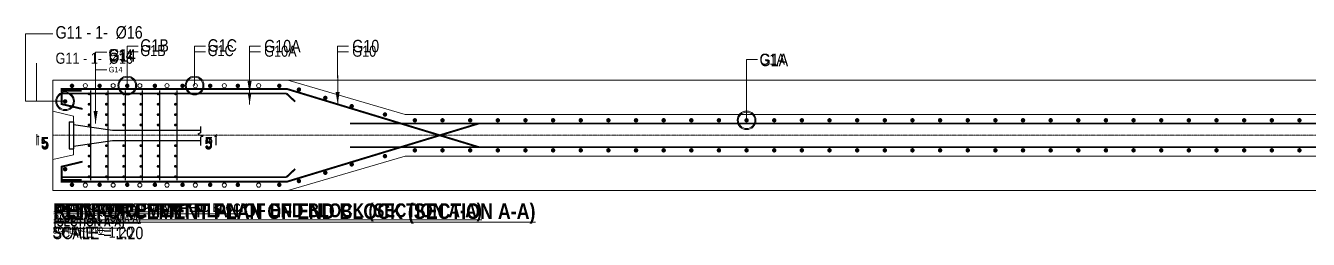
# Model space of a CAD drawing. Header units: millimetres. Extents: x -899 to 143471, y -7850 to 22336.
# Drawn here: x 89284 to 98564, y -5929 to -4382 of the extents above; entities that cross this region are included whole.
import ezdxf

# ---------------------------------------------------------------- set-up
doc = ezdxf.new("R2010")
doc.units = ezdxf.units.MM
doc.linetypes.add('CENTER2', pattern=[28.575, 19.05, -3.175, 3.175, -3.175])
for name, color, linetype, lineweight in [('2_Bar_Dot', 3, 'Continuous', 15), ('Bar_Dot', 3, 'Continuous', 15), ('Center Line', 3, 'CENTER2', 9), ('Concrete inside', 124, 'Continuous', 13), ('Concrete Out', 4, 'Continuous', 20), ('Dim Arrow', 3, 'Continuous', 9), ('Dim Arrow @ 20', 3, 'Continuous', 9), ('Dim Arrow @ 25', 3, 'Continuous', 9), ('Dim Arrow @ 40', 3, 'Continuous', 9), ('Dim Arrow @ 45', 3, 'Continuous', 9), ('Dimension', 3, 'Continuous', 9), ('G_text', 7, 'Continuous', 25), ('G_text @ 20', 7, 'Continuous', 25), ('G_text @ 25', 7, 'Continuous', 25), ('G_text @ 40', 7, 'Continuous', 25), ('G_text @ 45', 7, 'Continuous', 25), ('M_Dim Arrow', 3, 'Continuous', 9), ('M_Dim Arrow @ 40', 3, 'Continuous', 9), ('M_Dim Arrow @ 45', 3, 'Continuous', 9), ('M_Section Mark', 7, 'Continuous', 13), ('M_Section Mark @ 20', 7, 'Continuous', 13), ('M_Section Mark @ 25', 7, 'Continuous', 13), ('M_Section Mark @ 40', 7, 'Continuous', 13), ('M_Section Mark @ 45', 7, 'Continuous', 13), ('M_Text_Normal', 7, 'Continuous', 25), ('M_Text_Normal @ 40', 7, 'Continuous', 25), ('M_Text_Normal @ 45', 7, 'Continuous', 25), ('Re-bar', 1, 'Continuous', 30), ('Re-bar_Mesh', 1, 'Continuous', 30), ('Text_Normal', 7, 'Continuous', 25), ('Text_Normal @ 20', 7, 'Continuous', 25), ('Text_Normal @ 25', 7, 'Continuous', 25), ('Text_Normal @ 40', 7, 'Continuous', 25), ('Text_Normal @ 45', 7, 'Continuous', 25), ('Text_Title', 1, 'Continuous', 20), ('Text_Title @ 20', 1, 'Continuous', 20), ('Text_Title @ 25', 1, 'Continuous', 20), ('Text_Title @ 40', 1, 'Continuous', 20), ('Text_Title @ 45', 1, 'Continuous', 20)]:
    doc.layers.add(name, color=color, linetype=linetype, lineweight=lineweight)
doc.styles.add('SWIS_B_N', font='swisscb.ttf', dxfattribs={"height": 2})
doc.styles.add('SWIS_B_T', font='swisscb.ttf', dxfattribs={"height": 2.5})
doc.styles.add('SWIS_R_N', font='swissc.ttf', dxfattribs={"height": 2})
doc.dimstyles.new('Closed_Arrow', dxfattribs={"dimtxt": 2, "dimasz": 2, "dimexe": 1.25, "dimexo": 0.75, "dimgap": 0.75, "dimtad": 2, "dimdec": 0, "dimzin": 0, "dimdsep": 46, "dimtxsty": 'SWIS_R_N', "dimblk": 'DOT', "dimcen": 0.5, "dimadec": 0, "dimazin": 0, "dimtfac": 1, "dimtdec": 0, "dimtofl": 0, "dimtmove": 0, "dimatfit": 3, "dimfxl": 1.25, "dimfxlon": 1, "dimtolj": 1, "dimtzin": 0, "dimarcsym": 0})
doc.dimstyles.new('Dot_Blanck', dxfattribs={"dimtxt": 2, "dimasz": 3, "dimexe": 1.25, "dimexo": 0.75, "dimgap": 0.75, "dimtad": 2, "dimdec": 0, "dimzin": 0, "dimdsep": 46, "dimtxsty": 'SWIS_R_N', "dimblk": 'DOT', "dimcen": 0.5, "dimadec": 0, "dimazin": 0, "dimtfac": 1, "dimtdec": 0, "dimtofl": 0, "dimtmove": 0, "dimatfit": 3, "dimldrblk": 'DOTBLANK', "dimfxl": 1.25, "dimfxlon": 1, "dimtolj": 1, "dimtzin": 0, "dimarcsym": 0})

# ---------------------------------------------------------------- blocks, each defined once
blk = doc.blocks.new('*U994')
at = {"layer": 'Text_Title @ 20', "insert": (89486.4, -5668.3), "char_height": 50, "attachment_point": 1, "style": 'SWIS_B_T'}
blk.add_mtext_dynamic_manual_height_columns('{\\LREINFORCEMENT PLAN OF END BLOCK (SECTION A-A)}', width=1065.292, gutter_width=275, heights=[0], dxfattribs=at)
at = {"layer": 'Text_Title @ 25', "insert": (89486.4, -5668.3), "char_height": 62.5, "attachment_point": 1, "style": 'SWIS_B_T'}
blk.add_mtext_dynamic_manual_height_columns('{\\LREINFORCEMENT PLAN OF END BLOCK (SECTION A-A)}', width=1526.066, gutter_width=343.8, heights=[0], dxfattribs=at)
at = {"layer": 'Text_Title @ 40', "insert": (89486.4, -5668.3), "char_height": 100, "attachment_point": 1, "style": 'SWIS_B_T'}
blk.add_mtext_dynamic_manual_height_columns('{\\LREINFORCEMENT PLAN OF END BLOCK (SECTION A-A)}', width=4161.608, gutter_width=550, heights=[0], dxfattribs=at)
at = {"layer": 'Text_Title @ 45', "insert": (89486.4, -5668.3), "char_height": 112.5, "attachment_point": 1, "style": 'SWIS_B_T'}
blk.add_mtext_dynamic_manual_height_columns('{\\LREINFORCEMENT PLAN OF END BLOCK (SECTION A-A)}', width=4681.809, gutter_width=618.8, heights=[0], dxfattribs=at)
blk = doc.blocks.new('*U995')
at = {"layer": 'Text_Normal @ 20', "insert": (89478.8, -5837.2), "char_height": 40, "attachment_point": 1, "style": 'SWIS_R_N'}
blk.add_mtext_dynamic_manual_height_columns('SCALE = 1:20', width=393.173, gutter_width=200, heights=[0], dxfattribs=at)
at = {"layer": 'Text_Normal @ 25', "insert": (89478.8, -5837.2), "char_height": 50, "attachment_point": 1, "style": 'SWIS_R_N'}
blk.add_mtext_dynamic_manual_height_columns('SCALE = 1:20', width=491.467, gutter_width=250, heights=[0], dxfattribs=at)
at = {"layer": 'Text_Normal @ 40', "insert": (89478.8, -5837.2), "char_height": 80, "attachment_point": 1, "style": 'SWIS_R_N'}
blk.add_mtext_dynamic_manual_height_columns('SCALE = 1:20', width=786.347, gutter_width=400, heights=[0], dxfattribs=at)
at = {"layer": 'Text_Normal @ 45', "insert": (89478.8, -5837.2), "char_height": 90, "attachment_point": 1, "style": 'SWIS_R_N'}
blk.add_mtext_dynamic_manual_height_columns('SCALE = 1:20', width=884.64, gutter_width=450, heights=[0], dxfattribs=at)
blk = doc.blocks.new('_Dot')
at = {"color": 0, "linetype": 'ByBlock', "lineweight": -2}
blk.add_line((-0.5, 0), (-1, 0), dxfattribs=at)
at = {"color": 0, "linetype": 'ByBlock', "const_width": 0.5}
blk.add_lwpolyline([(-0.25, 0, 1), (0.25, 0, 1)], format="xyb", close=True, dxfattribs=at)
blk = doc.blocks.new('_DotBlank')
at = {"color": 0, "linetype": 'ByBlock', "lineweight": -2}
blk.add_line((-0.5, 0), (-1, 0), dxfattribs=at)
blk.add_circle((0, 0), 0.5, dxfattribs=at)
blk = doc.blocks.new('*U1009')
at = {"layer": 'M_Text_Normal @ 40', "insert": (94594.1, -4585.3), "char_height": 80, "attachment_point": 1, "style": 'SWIS_R_N'}
blk.add_mtext_dynamic_manual_height_columns('G1A', width=95.04, gutter_width=400, heights=[0], dxfattribs=at)
at = {"layer": 'M_Text_Normal @ 45', "insert": (94594.1, -4585.3), "char_height": 90, "attachment_point": 1, "style": 'SWIS_R_N'}
blk.add_mtext_dynamic_manual_height_columns('G1A', width=106.919, gutter_width=450, heights=[0], dxfattribs=at)
blk = doc.blocks.new('*U1011')
at = {"layer": 'M_Text_Normal @ 40', "insert": (90113.3, -4522.4), "char_height": 80, "attachment_point": 1, "style": 'SWIS_R_N'}
blk.add_mtext_dynamic_manual_height_columns('G1B', width=95.04, gutter_width=400, heights=[0], dxfattribs=at)
at = {"layer": 'M_Text_Normal @ 45', "insert": (90113.3, -4480.4), "char_height": 90, "attachment_point": 1, "style": 'SWIS_R_N'}
blk.add_mtext_dynamic_manual_height_columns('G1B', width=106.919, gutter_width=450, heights=[0], dxfattribs=at)
blk = doc.blocks.new('*U1013')
at = {"layer": 'G_text @ 20', "insert": (89884.7, -4680.4), "char_height": 40, "attachment_point": 1, "style": 'SWIS_R_N'}
blk.add_mtext_dynamic_manual_height_columns('G14', width=47.52, gutter_width=200, heights=[0], dxfattribs=at)
at = {"layer": 'G_text @ 25', "insert": (89884.7, -4552.7), "char_height": 50, "attachment_point": 1, "style": 'SWIS_R_N'}
blk.add_mtext_dynamic_manual_height_columns('G14', width=59.4, gutter_width=250, heights=[0], dxfattribs=at)
at = {"layer": 'G_text @ 40', "insert": (89884.7, -4552.7), "char_height": 80, "attachment_point": 1, "style": 'SWIS_R_N'}
blk.add_mtext_dynamic_manual_height_columns('G14', width=95.04, gutter_width=400, heights=[0], dxfattribs=at)
at = {"layer": 'G_text @ 45', "insert": (89884.7, -4552.7), "char_height": 90, "attachment_point": 1, "style": 'SWIS_R_N'}
blk.add_mtext_dynamic_manual_height_columns('G14', width=106.919, gutter_width=450, heights=[0], dxfattribs=at)
blk = doc.blocks.new('*U1015')
at = {"layer": 'M_Text_Normal @ 40', "insert": (91646.7, -4526.8), "char_height": 80, "attachment_point": 1, "style": 'SWIS_R_N'}
blk.add_mtext_dynamic_manual_height_columns('G10', width=95.04, gutter_width=400, heights=[0], dxfattribs=at)
at = {"layer": 'M_Text_Normal @ 45', "insert": (91646.7, -4484.8), "char_height": 90, "attachment_point": 1, "style": 'SWIS_R_N'}
blk.add_mtext_dynamic_manual_height_columns('G10', width=106.919, gutter_width=450, heights=[0], dxfattribs=at)
blk = doc.blocks.new('*U1018')
at = {"layer": 'M_Section Mark @ 20', "insert": (89395.2, -5188.3), "char_height": 40, "attachment_point": 1, "style": 'SWIS_B_N'}
blk.add_mtext_dynamic_manual_height_columns('5', width=119.558, gutter_width=200, heights=[0], dxfattribs=at)
at = {"layer": 'M_Section Mark @ 25', "insert": (89395.2, -5188.3), "char_height": 50, "attachment_point": 1, "style": 'SWIS_B_N'}
blk.add_mtext_dynamic_manual_height_columns('5', width=149.447, gutter_width=250, heights=[0], dxfattribs=at)
at = {"layer": 'M_Section Mark @ 40', "insert": (89395.2, -5188.3), "char_height": 80, "attachment_point": 1, "style": 'SWIS_B_N'}
blk.add_mtext_dynamic_manual_height_columns('5', width=239.115, gutter_width=400, heights=[0], dxfattribs=at)
at = {"layer": 'M_Section Mark @ 45', "insert": (89395.2, -5188.3), "char_height": 90, "attachment_point": 1, "style": 'SWIS_B_N'}
blk.add_mtext_dynamic_manual_height_columns('5', width=269.004, gutter_width=450, heights=[0], dxfattribs=at)
blk = doc.blocks.new('*U1019')
at = {"layer": 'M_Section Mark @ 20', "insert": (90635.5, -5188.3), "char_height": 40, "attachment_point": 3, "style": 'SWIS_B_N'}
blk.add_mtext_dynamic_manual_height_columns('5', width=119.558, gutter_width=200, heights=[0], dxfattribs=at)
at = {"layer": 'M_Section Mark @ 25', "insert": (90635.5, -5188.3), "char_height": 50, "attachment_point": 3, "style": 'SWIS_B_N'}
blk.add_mtext_dynamic_manual_height_columns('5', width=149.447, gutter_width=250, heights=[0], dxfattribs=at)
at = {"layer": 'M_Section Mark @ 40', "insert": (90635.5, -5188.3), "char_height": 80, "attachment_point": 3, "style": 'SWIS_B_N'}
blk.add_mtext_dynamic_manual_height_columns('5', width=239.115, gutter_width=400, heights=[0], dxfattribs=at)
at = {"layer": 'M_Section Mark @ 45', "insert": (90635.5, -5188.3), "char_height": 90, "attachment_point": 3, "style": 'SWIS_B_N'}
blk.add_mtext_dynamic_manual_height_columns('5', width=269.004, gutter_width=450, heights=[0], dxfattribs=at)
blk = doc.blocks.new('*U1075')
at = {"layer": 'M_Text_Normal @ 40', "insert": (89499.8, -4660.8), "char_height": 80, "attachment_point": 7, "style": 'SWIS_R_N'}
blk.add_mtext_dynamic_manual_height_columns('G11 - 1-  %%C16 ', width=773.953, gutter_width=400, heights=[0], dxfattribs=at)
at = {"layer": 'M_Text_Normal @ 45', "insert": (89499.8, -4479.1), "char_height": 90, "attachment_point": 7, "style": 'SWIS_R_N'}
blk.add_mtext_dynamic_manual_height_columns('G11 - 1-  %%C16 ', width=1846.42, gutter_width=450, heights=[0], dxfattribs=at)
blk = doc.blocks.new('*U10')
at = {"layer": 'Bar_Dot', "const_width": 16}
blk.add_lwpolyline([(0, 8, 1), (0, -8, 1)], format="xyb", close=True, dxfattribs=at)
blk = doc.blocks.new('*U11')
at = {"layer": 'Dimension', "color": 0, "linetype": 'ByBlock', "lineweight": -2}
for p in [(0, 0), (200, 0), (400, 0), (600, 0), (800, 0), (1000, 0), (1200, 0), (1400, 0), (1600, 0), (1800, 0), (2000, 0), (2200, 0), (2400, 0), (2600, 0), (2800, 0), (3000, 0), (3200, 0), (3400, 0), (3600, 0), (3800, 0), (4000, 0), (4200, 0), (4400, 0), (4600, 0), (4800, 0), (5000, 0), (5200, 0), (5400, 0), (5600, 0), (5800, 0), (6000, 0), (6200, 0), (6400, 0)]:
    blk.add_blockref('*U10', p, dxfattribs=at)
blk = doc.blocks.new('*U12')
at = {"layer": 'Bar_Dot', "const_width": 16}
blk.add_lwpolyline([(0, 8, 1), (0, -8, 1)], format="xyb", close=True, dxfattribs=at)
blk = doc.blocks.new('*U13')
at = {"layer": 'Dimension', "color": 0, "linetype": 'ByBlock', "lineweight": -2}
for p in [(0, 0), (200, 0), (400, 0), (600, 0), (800, 0), (1000, 0), (1200, 0), (1400, 0), (1600, 0), (1800, 0), (2000, 0), (2200, 0), (2400, 0), (2600, 0), (2800, 0), (3000, 0), (3200, 0), (3400, 0), (3600, 0), (3800, 0), (4000, 0), (4200, 0), (4400, 0), (4600, 0), (4800, 0), (5000, 0), (5200, 0), (5400, 0), (5600, 0), (5800, 0), (6000, 0), (6200, 0), (6400, 0)]:
    blk.add_blockref('*U12', p, dxfattribs=at)
blk = doc.blocks.new('*U1114')
at = {"layer": 'M_Text_Normal @ 40', "insert": (90600.5, -4522.4), "char_height": 80, "attachment_point": 1, "style": 'SWIS_R_N'}
blk.add_mtext_dynamic_manual_height_columns('G1C', width=95.04, gutter_width=400, heights=[0], dxfattribs=at)
at = {"layer": 'M_Text_Normal @ 45', "insert": (90600.5, -4480.4), "char_height": 90, "attachment_point": 1, "style": 'SWIS_R_N'}
blk.add_mtext_dynamic_manual_height_columns('G1C', width=106.919, gutter_width=450, heights=[0], dxfattribs=at)
blk = doc.blocks.new('*U1116')
at = {"layer": 'M_Text_Normal @ 40', "insert": (91009.5, -4526.8), "char_height": 80, "attachment_point": 1, "style": 'SWIS_R_N'}
blk.add_mtext_dynamic_manual_height_columns('G10A', width=95.04, gutter_width=400, heights=[0], dxfattribs=at)
at = {"layer": 'M_Text_Normal @ 45', "insert": (91009.5, -4484.8), "char_height": 90, "attachment_point": 1, "style": 'SWIS_R_N'}
blk.add_mtext_dynamic_manual_height_columns('G10A', width=106.919, gutter_width=450, heights=[0], dxfattribs=at)
blk = doc.blocks.new('*U1008')
at = {"layer": 'M_Dim Arrow @ 40'}
blk.add_leader([(94499.6, -5067.1), (94499.6, -4627.4), (94579.6, -4627.5)], dimstyle='Dot_Blanck', override={"dimscale": 40, "dimgap": 0.75, "dimtad": 0}, dxfattribs=at)
at = {"layer": 'M_Dim Arrow @ 45'}
blk.add_leader([(94499.6, -5067.1), (94499.6, -4627.4), (94579.6, -4627.5)], dimstyle='Dot_Blanck', override={"dimscale": 45, "dimgap": 0.75, "dimtad": 0}, dxfattribs=at)
blk = doc.blocks.new('*U1010')
at = {"layer": 'M_Dim Arrow @ 40'}
blk.add_leader([(90018.8, -4815.4), (90018.8, -4572.7), (90098.8, -4572.7)], dimstyle='Dot_Blanck', override={"dimscale": 40, "dimgap": 0.75, "dimtad": 0}, dxfattribs=at)
at = {"layer": 'M_Dim Arrow @ 45'}
blk.add_leader([(90018.8, -4815.4), (90018.8, -4530.7), (90098.8, -4530.7)], dimstyle='Dot_Blanck', override={"dimscale": 45, "dimgap": 0.75, "dimtad": 0}, dxfattribs=at)
blk = doc.blocks.new('*U1012')
at = {"layer": 'Dim Arrow @ 20'}
blk.add_leader([(89789.8, -5090.1), (89789.8, -4700.6), (89870.2, -4700.6)], dimstyle='Closed_Arrow', override={"dimscale": 20, "dimgap": 0.75, "dimtad": 0}, dxfattribs=at)
at = {"layer": 'Dim Arrow @ 25'}
blk.add_leader([(89789.8, -5090.1), (89789.8, -4572.9), (89870.2, -4572.9)], dimstyle='Closed_Arrow', override={"dimscale": 25, "dimgap": 0.75, "dimtad": 0}, dxfattribs=at)
at = {"layer": 'Dim Arrow @ 40'}
blk.add_leader([(89789.8, -5090.1), (89789.8, -4572.9), (89870.2, -4572.9)], dimstyle='Closed_Arrow', override={"dimscale": 40, "dimgap": 0.75, "dimtad": 0}, dxfattribs=at)
at = {"layer": 'Dim Arrow @ 45'}
blk.add_leader([(89789.8, -5090.1), (89789.8, -4572.9), (89870.2, -4572.9)], dimstyle='Closed_Arrow', override={"dimscale": 45, "dimgap": 0.75, "dimtad": 0}, dxfattribs=at)
blk = doc.blocks.new('*U1014')
at = {"layer": 'M_Dim Arrow @ 40'}
blk.add_leader([(91541.1, -4951.5), (91539.9, -4572.7), (91620.3, -4572.7)], dimstyle='Closed_Arrow', override={"dimscale": 40, "dimgap": 0.75, "dimtad": 0}, dxfattribs=at)
at = {"layer": 'M_Dim Arrow @ 45'}
blk.add_leader([(91541.1, -4951.5), (91539.9, -4530.7), (91620.3, -4530.7)], dimstyle='Closed_Arrow', override={"dimscale": 45, "dimgap": 0.75, "dimtad": 0}, dxfattribs=at)
blk = doc.blocks.new('*U1074')
at = {"layer": 'M_Dim Arrow @ 40'}
blk.add_leader([(89569.1, -4929.5), (89362.9, -4929.5), (89362.9, -4652.4)], dimstyle='Dot_Blanck', override={"dimscale": 40, "dimtad": 0}, dxfattribs=at)
at = {"layer": 'M_Dim Arrow @ 45'}
blk.add_leader([(89569.1, -4929.5), (89283.6, -4929.5), (89283.6, -4441.5)], dimstyle='Dot_Blanck', override={"dimscale": 45, "dimtad": 0}, dxfattribs=at)
blk = doc.blocks.new('*U1113')
at = {"layer": 'M_Dim Arrow @ 40'}
blk.add_leader([(90506, -4815.4), (90506, -4572.7), (90586, -4572.7)], dimstyle='Dot_Blanck', override={"dimscale": 40, "dimgap": 0.75, "dimtad": 0}, dxfattribs=at)
at = {"layer": 'M_Dim Arrow @ 45'}
blk.add_leader([(90506, -4815.4), (90506, -4530.7), (90586, -4530.7)], dimstyle='Dot_Blanck', override={"dimscale": 45, "dimgap": 0.75, "dimtad": 0}, dxfattribs=at)
blk = doc.blocks.new('*U1115')
at = {"layer": 'M_Dim Arrow @ 40'}
blk.add_leader([(90903.9, -4951.5), (90902.7, -4572.7), (90983.1, -4572.7)], dimstyle='Closed_Arrow', override={"dimscale": 40, "dimgap": 0.75, "dimtad": 0}, dxfattribs=at)
at = {"layer": 'M_Dim Arrow @ 45'}
blk.add_leader([(90903.7, -4872.9), (90902.7, -4530.7), (90983.1, -4530.7)], dimstyle='Closed_Arrow', override={"dimscale": 45, "dimgap": 0.75, "dimtad": 0}, dxfattribs=at)

msp = doc.modelspace()

# ---------------------------------------------------------------- hatches: boundary and pattern name
at = {"layer": 'M_Section Mark'}
for points in [[(89374.8, -5187.1, -1), (89374.8, -5180.7, -1)], [(90655.9, -5187.1, 1), (90655.9, -5180.7, 1)]]:
    msp.add_hatch(color=256, dxfattribs=at).paths.add_polyline_path(points)

# ---------------------------------------------------------------- linework, layer by layer
at = {"color": 7}
for p, q in [((89598.6, -5079), (89630.1, -5079)), ((89598.6, -5079), (89598.6, -5272.3)), ((89630.1, -5079), (89630.1, -5272.3)), ((89911.1, -5139.5), (90548.8, -5139.5)), ((89598.6, -5272.3), (89630.1, -5272.3)), ((89911.1, -5213.2), (90548.8, -5213.2))]:
    msp.add_line(p, q, dxfattribs=at)
for points in [[(89630.1, -5097.6), (89911.1, -5139.5)], [(90548.8, -5110.7), (90548.8, -5157.8), (90530.1, -5167.9), (90566.4, -5181), (90548.8, -5189.2), (90548.8, -5249)], [(89630.1, -5253.7), (89911.1, -5213.2)]]:
    msp.add_lwpolyline(points, dxfattribs=at)
at = {"layer": '2_Bar_Dot', "const_width": 16}
for points in [[(89618.8, -4809.6, 1), (89618.8, -4825.6, 1)], [(89818.8, -4809.6, 1), (89818.8, -4825.6, 1)], [(90018.8, -4809.6, 1), (90018.8, -4825.6, 1)], [(90218.8, -4809.6, 1), (90218.8, -4825.6, 1)], [(90418.8, -4809.6, 1), (90418.8, -4825.6, 1)], [(90618.8, -4809.6, 1), (90618.8, -4825.6, 1)], [(90818.8, -4809.6, 1), (90818.8, -4825.6, 1)], [(91118.8, -4809.6, 1), (91118.8, -4825.6, 1)], [(89569.1, -4922.4, 1), (89569.1, -4938.4, 1)], [(89569.1, -5428.9, -1), (89569.1, -5412.9, -1)], [(89618.8, -5541.7, -1), (89618.8, -5525.7, -1)], [(89818.8, -5541.7, -1), (89818.8, -5525.7, -1)], [(90018.8, -5541.7, -1), (90018.8, -5525.7, -1)], [(90218.8, -5541.7, -1), (90218.8, -5525.7, -1)], [(90418.8, -5541.7, -1), (90418.8, -5525.7, -1)], [(90618.8, -5541.7, -1), (90618.8, -5525.7, -1)], [(90818.8, -5541.7, -1), (90818.8, -5525.7, -1)], [(91118.8, -5541.7, -1), (91118.8, -5525.7, -1)]]:
    msp.add_lwpolyline(points, format="xyb", close=True, dxfattribs=at)
at = {"layer": '2_Bar_Dot'}
for centre in [(89715.1, -4816.9), (89916.6, -4816.9), (90109.7, -4816.9), (90305.9, -4816.9), (90511.1, -4816.9), (90721.1, -4816.9), (90969.8, -4816.9), (89715.1, -5536.2), (89916.6, -5536.2), (90109.7, -5536.2), (90305.9, -5536.2), (90511.1, -5536.2), (90721.1, -5536.2), (90969.8, -5536.2)]:
    msp.add_circle(centre, 15, dxfattribs=at)
at = {"layer": 'Bar_Dot', "const_width": 16}
for points in [[(91260.9, -4837, 1), (91260.9, -4853, 1)], [(91451.7, -4897.1, 1), (91451.7, -4913.1, 1)], [(91642.5, -4957.1, 1), (91642.5, -4973.1, 1)], [(91883.3, -5017.2, 1), (91883.3, -5033.2, 1)], [(91642.5, -5394.2, -1), (91642.5, -5378.2, -1)], [(91883.3, -5334.2, -1), (91883.3, -5318.2, -1)], [(91451.7, -5454.3, -1), (91451.7, -5438.3, -1)], [(91260.9, -5514.4, -1), (91260.9, -5498.4, -1)]]:
    msp.add_lwpolyline(points, format="xyb", close=True, dxfattribs=at)
at = {"layer": 'Center Line', "ltscale": 0.4}
msp.add_line((89480.1, -5175.7), (104480.1, -5175.7), dxfattribs=at)
at = {"layer": 'Concrete inside', "lineweight": 0, "ltscale": 50}
for p, q in [((92030.1, -5025.7), (91180.1, -4775.7)), ((104480.1, -5025.7), (92030.1, -5025.7)), ((92030.1, -5325.7), (91180.1, -5575.7)), ((104480.1, -5325.7), (92030.1, -5325.7))]:
    msp.add_line(p, q, dxfattribs=at)
at = {"layer": 'Concrete Out'}
for p, q in [((89480.1, -4775.7), (89480.1, -5575.7)), ((89480.1, -4775.7), (104480.1, -4775.7)), ((89480.1, -5575.7), (104480.1, -5575.7))]:
    msp.add_line(p, q, dxfattribs=at)
msp.add_lwpolyline([(89480.1, -5351.8), (89630.1, -5315.9), (89630.1, -5036.8), (89480.1, -5001.8)], dxfattribs=at)
at = {"layer": 'M_Dim Arrow'}
msp.add_line((89283.6, -4441.5), (89479.6, -4441.5), dxfattribs=at)
at = {"layer": 'M_Section Mark'}
for points, const_width in [([(89451.9, -5175.7), (89351, -5175.7)], 0.769), ([(89364.4, -5165.6), (89364.4, -5247.8)], 5.13), ([(89375, -5191.8), (89375, -5247.8)], 5.13), ([(90578.8, -5175.7), (90679.8, -5175.7)], 0.769), ([(90655.8, -5191.8), (90655.8, -5247.8)], 5.13), ([(90666.4, -5165.6), (90666.4, -5247.8)], 5.13)]:
    msp.add_lwpolyline(points, dxfattribs=dict(at, const_width=const_width))
for centre in [(89374.8, -5183.9), (90655.9, -5183.9)]:
    msp.add_circle(centre, 3.2, dxfattribs=at)
at = {"layer": 'Re-bar', "const_width": 14}
for points in [[(92561.8, -5261.2), (91176, -4840.7, 0.051394), (91170.9, -4840.1), (89538.1, -4840.1)], [(91234.1, -4932.6), (91170.9, -4873.4, 0.051394), (91165.8, -4872.9), (89538.1, -4872.9)], [(92561.8, -5090.1), (91176, -5510.7, -0.051394), (91170.9, -5511.2), (89538, -5511.2)], [(91234.1, -5418.8), (91170.9, -5478, -0.051394), (91165.8, -5478.5), (89538.1, -5478.5)]]:
    msp.add_lwpolyline(points, format="xyb", dxfattribs=at)
for points in [[(89694.9, -4984.9), (89544.9, -4949.9), (89544.9, -4852.6), (89689, -4852.6)], [(104480.1, -5090.1), (91630.1, -5090.1)], [(104480.1, -5261.2), (91630.1, -5261.2)], [(89689, -5499.7), (89544.9, -5499.7), (89544.9, -5402.4), (89694.9, -5366.4)]]:
    msp.add_lwpolyline(points, dxfattribs=at)
at = {"layer": 'Re-bar_Mesh'}
for points in [[(92561.8, -5261.2), (91176, -4840.7, 0.051394), (91170.9, -4840.1), (89544.9, -4840.1)], [(92561.8, -5090.1), (91176, -5510.7, -0.051394), (91170.9, -5511.2), (89544.9, -5511.2)]]:
    msp.add_lwpolyline(points, format="xyb", dxfattribs=at)
for points in [[(89694.9, -4984.9), (89544.9, -4949.9), (89544.9, -4840.1), (89689, -4840.1)], [(89755.1, -5500.7), (89755.1, -4850.7)], [(89880.1, -5500.7), (89880.1, -4850.7)], [(90005.1, -5500.7), (90005.1, -4850.7)], [(90130.1, -5500.7), (90130.1, -4850.7)], [(90255.1, -5500.7), (90255.1, -4850.7)], [(90380.1, -5500.7), (90380.1, -4850.7)], [(89689, -5511.2), (89544.9, -5511.2), (89544.9, -5402.4), (89694.9, -5366.4)]]:
    msp.add_lwpolyline(points, dxfattribs=at)
for points, const_width in [([(89742.2, -4870.6, 1), (89742.2, -4880.8, 1)], 10.2), ([(89867.2, -4870.6, 1), (89867.2, -4880.8, 1)], 10.2), ([(89992.2, -4870.6, 1), (89992.2, -4880.8, 1)], 10.2), ([(90117.2, -4870.6, 1), (90117.2, -4880.8, 1)], 10.2), ([(90242.2, -4870.6, 1), (90242.2, -4880.8, 1)], 10.2), ([(90367.2, -4870.6, 1), (90367.2, -4880.8, 1)], 10.2), ([(89742.2, -4945.6, 1), (89742.2, -4955.8, 1)], 10.2), ([(89867.2, -4945.6, 1), (89867.2, -4955.8, 1)], 10.2), ([(89992.2, -4945.6, 1), (89992.2, -4955.8, 1)], 10.2), ([(90117.2, -4945.6, 1), (90117.2, -4955.8, 1)], 10.2), ([(90242.2, -4945.6, 1), (90242.2, -4955.8, 1)], 10.2), ([(90367.2, -4945.6, 1), (90367.2, -4955.8, 1)], 10.2), ([(89742.2, -5020.6, 1), (89742.2, -5030.8, 1)], 10.2), ([(89742.2, -5095.6, 1), (89742.2, -5105.8, 1)], 10.2), ([(89867.2, -5020.6, 1), (89867.2, -5030.8, 1)], 10.2), ([(89867.2, -5095.6, 1), (89867.2, -5105.8, 1)], 10.2), ([(89992.2, -5020.6, 1), (89992.2, -5030.8, 1)], 10.2), ([(89992.2, -5095.6, 1), (89992.2, -5105.8, 1)], 10.2), ([(90117.2, -5020.6, 1), (90117.2, -5030.8, 1)], 10.2), ([(90117.2, -5095.6, 1), (90117.2, -5105.8, 1)], 10.2), ([(90242.2, -5020.6, 1), (90242.2, -5030.8, 1)], 10.2), ([(90242.2, -5095.6, 1), (90242.2, -5105.8, 1)], 10.2), ([(90367.2, -5020.6, 1), (90367.2, -5030.8, 1)], 10.2), ([(90367.2, -5095.6, 1), (90367.2, -5105.8, 1)], 10.2), ([(89742.2, -5255.8, -1), (89742.2, -5245.6, -1)], 10.2), ([(89867.2, -5255.8, -1), (89867.2, -5245.6, -1)], 10.2), ([(89992.2, -5255.8, -1), (89992.2, -5245.6, -1)], 10.2), ([(90117.2, -5255.8, -1), (90117.2, -5245.6, -1)], 10.2), ([(90242.2, -5255.8, -1), (90242.2, -5245.6, -1)], 10.2), ([(90367.2, -5255.8, -1), (90367.2, -5245.6, -1)], 10.2), ([(89742.2, -5330.8, -1), (89742.2, -5320.6, -1)], 10.2), ([(89867.2, -5330.8, -1), (89867.2, -5320.6, -1)], 10.2), ([(89992.2, -5330.8, -1), (89992.2, -5320.6, -1)], 10.2), ([(90117.2, -5330.8, -1), (90117.2, -5320.6, -1)], 10.2), ([(90242.2, -5330.8, -1), (90242.2, -5320.6, -1)], 10.2), ([(90367.2, -5330.8, -1), (90367.2, -5320.6, -1)], 10.2), ([(89742.2, -5405.8, -1), (89742.2, -5395.6, -1)], 10.2), ([(89742.2, -5480.8, -1), (89742.2, -5470.6, -1)], 10.2), ([(89742.2, -5479.5, -1), (89742.2, -5471.8, -1)], 7.68), ([(89867.2, -5405.8, -1), (89867.2, -5395.6, -1)], 10.2), ([(89867.2, -5480.8, -1), (89867.2, -5470.6, -1)], 10.2), ([(89867.2, -5479.5, -1), (89867.2, -5471.8, -1)], 7.68), ([(89992.2, -5405.8, -1), (89992.2, -5395.6, -1)], 10.2), ([(89992.2, -5480.8, -1), (89992.2, -5470.6, -1)], 10.2), ([(89992.2, -5479.5, -1), (89992.2, -5471.8, -1)], 7.68), ([(90117.2, -5405.8, -1), (90117.2, -5395.6, -1)], 10.2), ([(90117.2, -5480.8, -1), (90117.2, -5470.6, -1)], 10.2), ([(90117.2, -5479.5, -1), (90117.2, -5471.8, -1)], 7.68), ([(90242.2, -5405.8, -1), (90242.2, -5395.6, -1)], 10.2), ([(90242.2, -5480.8, -1), (90242.2, -5470.6, -1)], 10.2), ([(90242.2, -5479.5, -1), (90242.2, -5471.8, -1)], 7.68), ([(90367.2, -5405.8, -1), (90367.2, -5395.6, -1)], 10.2), ([(90367.2, -5480.8, -1), (90367.2, -5470.6, -1)], 10.2), ([(90367.2, -5479.5, -1), (90367.2, -5471.8, -1)], 7.68)]:
    msp.add_lwpolyline(points, format="xyb", close=True, dxfattribs=dict(at, const_width=const_width))

# ---------------------------------------------------------------- block references
at = {"layer": 'Dim Arrow'}
msp.add_blockref('*U1012', (0, 0), dxfattribs=at)
at = {"layer": 'Dimension'}
msp.add_blockref('*U11', (92099.7, -5067.1), dxfattribs=at)
at = {"layer": 'Dimension', "xscale": -1, "rotation": 180}
msp.add_blockref('*U13', (92099.7, -5284.3), dxfattribs=at)
at = {"layer": 'G_text'}
msp.add_blockref('*U1013', (0, 0), dxfattribs=at)
at = {"layer": 'M_Dim Arrow'}
for name in ['*U1074', '*U1010', '*U1113', '*U1115', '*U1014', '*U1008']:
    msp.add_blockref(name, (0, 0), dxfattribs=at)
at = {"layer": 'M_Section Mark'}
for name in ['*U1018', '*U1019']:
    msp.add_blockref(name, (0, 0), dxfattribs=at)
at = {"layer": 'M_Text_Normal'}
for name in ['*U1075', '*U1011', '*U1114', '*U1116', '*U1015', '*U1009']:
    msp.add_blockref(name, (0, 0), dxfattribs=at)
at = {"layer": 'Text_Normal'}
msp.add_blockref('*U995', (0, 0), dxfattribs=at)
at = {"layer": 'Text_Title'}
msp.add_blockref('*U994', (0, 0), dxfattribs=at)

doc.saveas('drawing.dxf')
